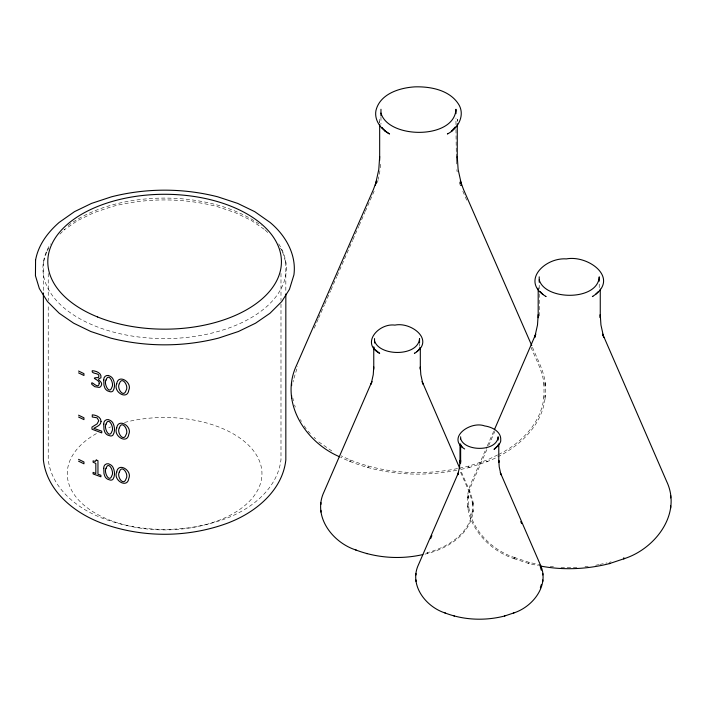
<?xml version="1.0" encoding="UTF-8"?>
<svg xmlns="http://www.w3.org/2000/svg" width="706" height="706" viewBox="0 0 706 706"><rect width="100%" height="100%" fill="white"/><g stroke="black" fill="none" stroke-linecap="round" stroke-linejoin="round"><path stroke-width="0.53" stroke-dasharray="3.53 2.65" d="M419.54 346.293L419.54 344.025M455.97 129.56L456.455 166.422M455.97 124.671L455.97 118.079M457.259 121.511L457.259 119.332L457.259 122.27M599.226 287.642L599.226 284.191M427.465 552.604L426.909 552.789C447.277 547.574 470.461 533.436 472.367 510.367M472.367 504.34L472.12 501.198L469.349 492.267L460.515 472.058M424.95 554.131C446.474 549.339 471.193 534.601 473.144 510.341M473.144 504.375L472.879 500.969L470.055 491.87L460.859 470.849M498.595 454.496C521.381 443.315 542.199 422.056 544.017 395.607M544.008 385.573C543.452 371.991 535.863 359.681 531.062 347.326M545.306 385.617C544.847 371.78 537.125 359.23 532.236 346.664M486.399 461.848L487.749 461.397C515.398 450.402 543.223 427.262 545.314 395.563M380.658 164.233L380.084 169.687M379.925 170.773L378.284 179.359M293.052 382.061L293.325 380.331M514.877 558.896L513.8 558.534C483.08 548.518 456.305 513.721 471.873 481.245L486.858 446.96M515.159 557.731L514.162 557.396C484.122 547.6 457.506 513.659 472.808 481.774L486.911 449.51M377.472 182.519L378.01 180.409M293.961 378.257L297.676 366.255M314.232 328.193L318.194 319.13M318.635 318.124L324.354 305.036M324.795 304.03L330.523 290.943M330.964 289.937L336.683 276.84M337.124 275.834L352.532 240.596M352.974 239.59L358.692 226.502M359.133 225.496L364.852 212.409M365.293 211.403L374.542 190.258M487.299 445.954L493.918 430.819M488.676 445.477L494.844 431.357M48.785 248.185L46.543 251.742L46.931 251.001L43.242 263.082L43.384 262.226L43.384 292.037M59.913 234.092L64.484 229.529L63.955 230.006L77.722 220.528L94.127 212.577L112.325 206.487C146.486 197.759 182.73 197.759 216.892 206.487L235.089 212.577L251.495 220.528L265.262 230.006L264.732 229.529L267.777 232.574M497.651 454.946L487.29 459.977L468.255 466.313L458.609 468.343M468.255 466.313L469.172 466.013M460.974 469.393L469.508 467.478M427.068 553.689L427.668 553.486M468.519 467.813L487.749 461.397M609.049 562.47L611.087 561.791M623.283 557.731L624.28 557.396M457.532 468.572C418.826 476.391 376.96 473.144 341.166 455.864M456.658 470.302C418.023 477.856 376.333 474.511 340.645 457.267M595.67 565.285L598.759 564.632M599.791 564.421L606.992 562.903M584.983 566.591L588.222 566.265M561.005 567.359L577.437 567.359M550.221 566.265L553.46 566.591M514.162 557.396L529.394 562.47L538.652 564.421M513.8 558.534L529.182 563.662L538.493 565.621M349.646 459.977L350.891 460.391M367.755 466.013L368.673 466.313M349.188 461.397L350.538 461.848M367.42 467.478L368.417 467.813M528.653 562.223L529.394 562.47M528.388 563.397L529.182 563.662M331.829 450.975L318.609 441.806M307.993 431.181L310.269 433.458M314.055 437.252L315.573 438.77M280.432 248.185L282.674 251.742L282.285 251.001L285.974 263.082L285.833 262.226L285.833 293.131M300.306 419.602L301.444 421.394M304.277 425.886L306.536 429.486M462.836 191.264L467.672 202.34M294.623 404.988L295.258 407.062M379.44 121.732L379.616 122.482M292.919 398.255L293.352 400.84M456.844 169.687L457.17 171.858M468.775 495.753L468.784 497.871M468.775 505.902L468.784 508.02M467.743 495.621L467.751 497.915M467.743 505.867L467.751 508.161M545.314 382.749L545.306 398.431M544.017 382.926L544.008 398.255M539.216 285.277L539.216 289.804M539.216 293.917L539.225 317.682M473.144 502.654L473.144 512.062M472.367 502.751L472.367 511.956M380.966 116.975L380.966 124.062M379.669 119.332L379.669 122.606M280.988 273.443L280.988 300.553M280.988 304.145L280.988 459.571C277.723 487.74 253.066 507.658 228.338 517.604L227.244 518.072C187.337 533.18 141.88 533.18 101.973 518.072L100.879 517.604C76.151 507.658 51.494 487.74 48.229 459.571L48.229 304.145M48.229 273.443L48.229 300.553M278.676 243.879A121.688 70.256 0 0 1 164.613 338.606A121.688 70.256 0 0 1 50.541 243.879M68.058 225.585A121.688 70.256 0 0 1 261.158 225.585M124.494 422.479A97.349 56.206 0 0 1 261.952 472.958A97.349 56.206 0 0 1 126.824 525.493A97.349 56.206 0 0 1 97.499 432.972M108.768 427.651A97.349 56.206 0 0 1 110.63 426.918M460.383 185.643L459.43 182.519L460.383 185.643"/><path stroke-width="1.06" d="M419.54 343.028L419.54 338.571C418.279 356.768 379.351 356.609 374.533 340.848M420.317 347.784L420.317 369.229L420.317 366.882L420.829 374.665L422.929 384.108L422.144 381.531L459.985 468.846M455.97 113.675L455.97 109.28C454.514 139.611 388.353 139.161 380.966 113.066M457.259 123.7L457.259 160.386L457.259 156.467L458.123 169.449L461.618 185.184L460.303 180.886L463.551 189.561L531.794 345.658M498.145 440.014L498.145 436.793C497.068 451.964 464.513 451.796 460.647 438.691M498.789 443.783L498.789 462.351L498.789 460.391L499.221 466.878L500.969 474.75L500.316 472.596L540.24 564.544C550.08 585.097 532.845 607.054 513.359 613.082M599.226 281.165L599.226 276.84C597.964 301.074 545.182 300.774 539.216 279.876M600.259 289.116L600.259 317.726L600.259 314.594L600.947 324.972L603.745 337.565L602.695 334.132L666.57 481.245C682.137 513.721 655.362 548.518 624.642 558.534L623.566 558.896M542.817 574.966L542.817 573.528M542.817 581.373L542.817 579.935M670.691 508.161L670.7 505.867M670.691 497.915L670.7 495.621M373.765 366.882L373.245 374.665L371.144 384.108L371.93 381.531L324.028 491.87C312.22 516.536 332.897 542.879 356.283 550.115M379.669 156.467L378.804 169.449L375.318 185.184L376.625 180.886L373.386 189.561L296.776 364.79C279.073 401.643 305.142 442.274 339.701 456.808M460.003 460.391L459.562 466.878L457.823 474.75L458.476 472.596L418.552 564.544C408.712 585.097 425.939 607.054 445.433 613.082M460.647 460.427L460.533 463.727M538.184 314.594L537.495 324.972L534.698 337.565L535.748 334.132L494.359 429.813M540.364 587.763L541.317 584.647M419.743 348.376L420.008 347.776L418.826 349.708M498.312 444.965L498.542 444.471L497.553 446.077M430.581 538.696L431.904 535.678M455.335 126.877L451.293 131.342L451.964 130.804M416.734 351.809L418.967 349.576M595.485 294.49L598.459 291.516M497.668 445.963C487.502 454.655 501.648 444.692 500.73 440.147C501.445 431.578 491.879 426.892 484.687 425.947C470.328 420.538 446.201 437.958 464.654 448.981M447.948 133.655L447.375 133.964C457.55 129.101 464.919 116.349 459.341 105.512C450.728 90.262 431.048 86.379 414.899 86.864C399.702 87.765 379.881 93.81 375.927 110.648C374.162 120.514 381.205 129.604 389.553 133.964L384.973 130.804C387.682 133.213 379.969 125.456 382.546 128.377M414.731 353.194L414.387 353.379C435.84 340.539 411.351 321.565 394.901 325.122C379.043 322.88 360.334 343.151 379.687 353.379L375.248 349.708M592.811 296.344L592.352 296.582C620.927 278.87 588.601 254.707 566.371 258.908C544.714 257.311 520.19 281.456 546.091 296.582L545.632 296.344M540.558 566.053C563.256 570.395 586.88 569.265 609.26 563.662L610.055 563.397M444.754 612.852C463.665 620.195 484.819 621.033 504.419 616.064L504.914 615.897M609.26 563.662L624.642 558.534M504.419 616.064L514.039 612.852M422.832 554.581C400.576 559.673 376.792 558.04 355.471 549.842M366.414 553.486L367.005 553.689M453.87 615.897L454.373 616.064M78.56 371.038L83.952 373.65L83.952 375.495L78.56 372.883M78.56 415.181L83.952 417.793L83.952 419.629L78.56 417.017M78.56 459.35L83.952 461.962L83.952 463.798L78.56 461.186M542.429 294.067C544.6 295.99 538.422 289.778 540.478 292.116M462.651 447.56L460.25 444.471L460.48 444.965M374.065 347.776L374.339 348.376M520.728 521.584L521.61 523.596M539.658 564.879L540.064 566.097M540.381 567.13L541.334 570.245M415.975 573.528L415.975 574.966M415.975 579.935L415.975 581.373M320.93 502.654L320.939 504.375M320.93 510.341L320.939 512.062M291.613 382.749L291.631 385.617M291.613 395.563L291.631 398.431M539.216 276.84L539.216 282.241M538.184 288.013L538.184 317.726M460.647 436.793L460.647 438.947M460.647 444.056L460.647 462.324M459.994 444.003L460.003 462.351M380.966 109.28L380.966 115.872M379.669 124.344L379.669 160.386M374.533 338.571L374.533 343.028M373.756 346.725L373.765 369.229M285.833 294.058L285.833 459.95C282.532 489.876 256.693 511.488 230.315 522.052L228.947 522.634C187.955 538.157 141.262 538.157 100.27 522.634L98.902 522.052C72.524 511.488 46.684 489.876 43.384 459.95L43.384 292.955M103.756 379.978L103.994 385.432L104.956 388.203A4.801 3.398 45 0 0 107.7 390.939L110.251 391.786A4.845 3.424 45 0 0 112.995 390.921C115.228 387.453 114.804 382.626 113.004 379.051A4.801 3.398 45 0 0 110.26 376.298C107.294 374.056 103.358 376.263 103.756 379.978M103.756 424.112L103.994 429.575L104.956 432.337A4.801 3.398 45 0 0 107.7 435.072L110.251 435.929A4.845 3.424 45 0 0 112.995 435.055C115.228 431.587 114.804 426.759 113.004 423.185A4.801 3.398 45 0 0 110.26 420.432C107.294 418.199 103.358 420.397 103.756 424.112M103.756 468.281L103.994 473.744L104.956 476.506A4.801 3.398 45 0 0 107.7 479.242L110.251 480.089A4.845 3.424 45 0 0 112.995 479.224C115.228 475.756 114.804 470.928 113.004 467.354A4.801 3.398 45 0 0 110.26 464.601C107.294 462.368 103.358 464.566 103.756 468.281M106.059 379.996C103.526 383.437 109.333 395.386 111.892 387.285C114.469 383.826 108.583 371.788 106.059 379.996M106.059 424.13C103.526 427.571 109.333 439.52 111.892 431.428C114.469 427.96 108.583 415.922 106.059 424.13M106.059 468.299C103.526 471.74 109.333 483.689 111.892 475.588C114.469 472.129 108.583 460.091 106.059 468.299M116.693 383.861C112.889 391.856 127.345 400.664 128.783 390.189C132.569 382.202 118.123 373.386 116.693 383.861M116.693 427.995C112.889 435.99 127.345 444.798 128.783 434.322C132.569 426.336 118.123 417.52 116.693 427.995M116.693 472.164C112.889 480.159 127.345 488.967 128.783 478.492C132.569 470.505 118.123 461.689 116.693 472.164M119.358 383.667C116.428 388.097 123.541 398.537 126.1 390.436C129.083 385.979 121.882 375.46 119.358 383.667M119.358 427.801C116.428 432.231 123.541 442.671 126.1 434.569C129.083 430.113 121.882 419.593 119.358 427.801M119.358 471.97C116.428 476.4 123.541 486.84 126.1 478.739C129.083 474.282 121.882 463.763 119.358 471.97M99.193 383.279C98.672 390.718 90.13 378.672 91.859 384.399L94.807 386.703L99.184 387.426A5.754 4.068 45 0 0 101.073 385.926C104.126 381.099 94.313 379.74 100.914 377.869C102.035 373.059 96.104 370.888 92.248 370.712C90.889 374.648 101.373 372.15 98.355 377.578C88.594 377.816 99.828 379.343 99.193 383.279M101.055 421.394C100.958 425.321 96.625 426.671 93.766 428.339L101.752 431.163L101.752 432.893L91.974 429.213L91.974 427.086L97.101 423.874L98.787 420.741L97.066 417.811L92.274 416.99L92.274 414.837C96.069 415.031 100.967 416.955 101.055 421.394M35.574 260.117L35.441 275.737L39.359 288.586L47.461 301.55L59.251 313.287L73.662 323.198L90.836 331.52L110.613 338.077C145.895 347.087 183.322 347.087 218.604 338.077L238.381 331.52L255.554 323.198L269.966 313.287L281.756 301.55L289.46 289.319L293.917 274.881C296.679 254.451 285.339 235.063 270.045 222.416L254.716 211.65L237.701 203.407L217.748 196.815C183.03 187.955 146.186 187.955 111.469 196.815L91.524 203.407L74.501 211.65L59.172 222.416C47.805 232.318 38.283 244.982 35.574 260.117M96.228 460.056L95.319 461.424L93.095 460.868L93.095 462.245L95.822 463.41L95.822 473.541L93.095 472.376L93.095 473.92L100.905 476.779L100.905 475.235L97.957 474.255L97.957 460.63L96.228 460.056M97.604 316.976A116.825 67.449 0 0 0 280.988 267.609A116.825 67.449 0 0 0 115.237 200.601A116.825 67.449 0 0 0 97.604 316.976"/></g></svg>
